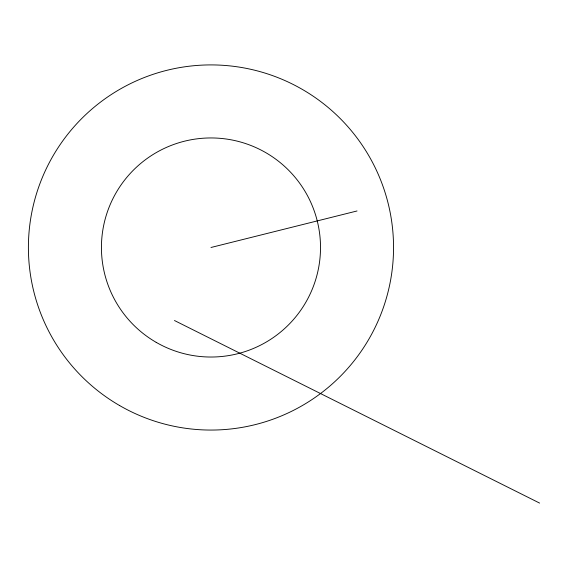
<?xml version="1.0" encoding="UTF-8"?>
<svg xmlns="http://www.w3.org/2000/svg" width="568" height="568" viewBox="0 0 568 568"><rect width="100%" height="100%" fill="white"/><g stroke="black" fill="none" stroke-linecap="round" stroke-linejoin="round"><path stroke-width="0.85" d="M210.969 247.485L357.031 210.969M174.454 320.515L539.6 503.085M119.685 405.595A182.569 182.569 0 0 0 393.546 247.485A182.569 182.569 0 0 0 119.685 89.375A182.569 182.569 0 0 0 119.685 405.595M156.2 342.355A109.546 109.546 0 0 0 320.515 247.485A109.546 109.546 0 0 0 156.2 152.622A109.546 109.546 0 0 0 156.2 342.355"/></g></svg>
